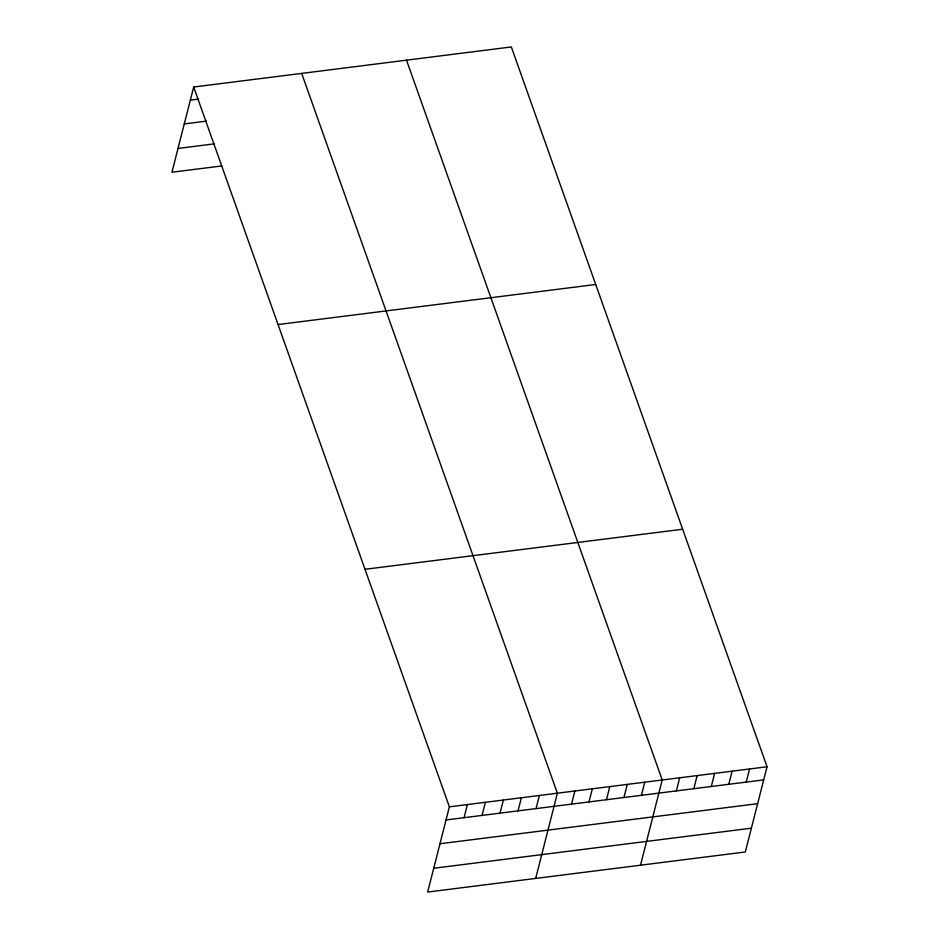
<?xml version="1.0" encoding="UTF-8"?>
<svg xmlns="http://www.w3.org/2000/svg" width="939" height="939" viewBox="0 0 939 939"><rect width="100%" height="100%" fill="white"/><g stroke="black" fill="none" stroke-linecap="round" stroke-linejoin="round"><path stroke-width="1.41" d="M193.68 87.022L449.382 806.836L427.668 892.05L745.32 851.978L767.046 766.764L511.332 46.95L193.68 87.022L171.954 172.236L221.804 165.945M464.042 817.681L467.387 804.57M482.047 815.416L485.393 802.293M500.041 813.139L503.386 800.028M518.046 810.873L521.391 797.751M536.052 808.608L539.385 795.486M535.676 878.423L557.39 793.22L301.677 73.395M571.522 804.124L574.856 791.014M588.988 801.929L592.333 788.807M606.465 799.723L609.798 786.6M623.93 797.516L627.275 784.405M641.407 795.31L644.741 782.199M640.492 865.206L662.218 779.992L406.505 60.178M676.35 790.908L679.683 777.785M693.815 788.701L697.161 775.591M711.281 786.495L714.626 773.384M728.758 784.3L732.103 771.177M746.223 782.093L749.568 768.971M190.335 100.133L198.645 99.088M184.267 123.925L206.427 121.131M178.023 148.444L214.022 143.902M278.061 324.554L595.713 284.494M365.001 569.292L682.665 529.232M449.382 806.836L767.046 766.764M446.048 819.958L763.7 779.886M439.98 843.75L757.632 803.678M433.736 868.258L751.388 828.186"/></g></svg>
